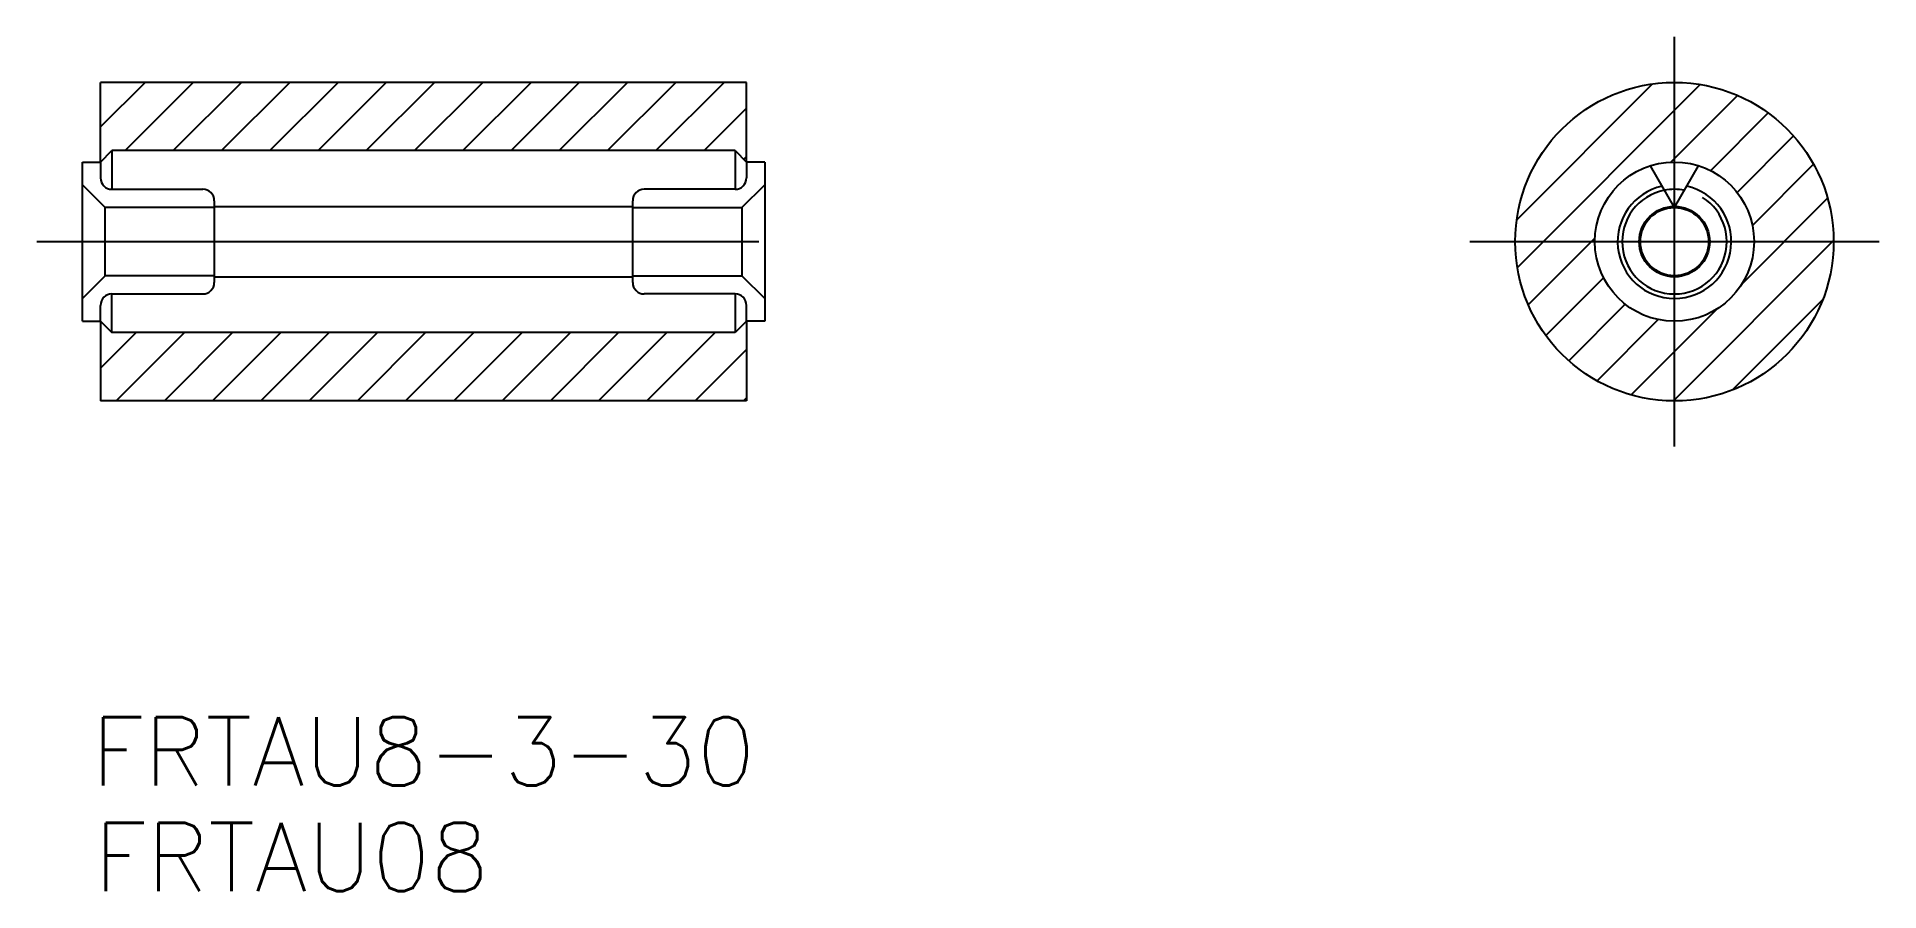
# Model space of a CAD drawing. Extents: x -2 to 79, y -28.5 to 9.
import ezdxf

# ---------------------------------------------------------------- set-up
doc = ezdxf.new("R2010")
doc.units = 0
doc.linetypes.add('CENTER', pattern=[50.8, 31.75, -6.35, 6.35, -6.35])
doc.linetypes.add('DASHED', pattern=[19.05, 12.7, -6.35])
doc.layers.get('0').update_dxf_attribs({"linetype": 'CONTINUOUS'})
doc.layers.add('CENTER', color=1, linetype='CENTER')
doc.styles.get("Standard").update_dxf_attribs({"font": 'txt.shx', "height": 3, "bigfont": 'bigfont.shx'})

# ---------------------------------------------------------------- blocks, each defined once
blk = doc.blocks.new('*U15')
at = {"color": 7, "linetype": 'CONTINUOUS'}
blk.add_text('FRTAU8-3-30', height=3, dxfattribs=at).set_placement((0.397, -23.904))
blk = doc.blocks.new('*U16')
at = {"color": 7, "linetype": 'CONTINUOUS'}
blk.add_text('FRTAU08', height=3, dxfattribs=at).set_placement((0.518, -28.545))

msp = doc.modelspace()

# ---------------------------------------------------------------- linework, layer by layer
at = {"color": 7, "linetype": 'CONTINUOUS'}
for p, q in [((29.2, 7), (0.8, 7)), ((0.8, 3.5), (0.8, 7)), ((29.2, 3.5), (29.2, 7)), ((0, 3.5), (0.8, 3.5)), ((0, -3.5), (0, 3.5)), ((0.8, 3.5), (1.3, 4)), ((0.8, 3.5), (0.8, 2.8)), ((28.7, 4), (1.3, 4)), ((1.3, 4), (1.3, 2.3)), ((28.7, 4), (29.2, 3.5)), ((28.7, 4), (28.7, 2.3)), ((29.2, 3.5), (29.2, 2.8)), ((30, 3.5), (29.2, 3.5)), ((30, 3.5), (30, -3.5)), ((70, 1.5), (68.94, 3.336)), ((70, 1.5), (71.06, 3.336)), ((1, 1.5), (0, 2.5)), ((29, 1.5), (30, 2.5)), ((1.3, 2.3), (5.3, 2.3)), ((5.8, 1.8), (5.8, -1.8)), ((24.2, -1.8), (24.2, 1.8)), ((28.7, 2.3), (24.7, 2.3)), ((5.8, 1.5), (1, 1.5)), ((1, -1.5), (1, 1.5)), ((5.8, 1.55), (24.2, 1.55)), ((24.2, 1.5), (29, 1.5)), ((29, 1.5), (29, -1.5)), ((1, -1.5), (0, -2.5)), ((5.8, -1.5), (1, -1.5)), ((5.8, -1.55), (24.2, -1.55)), ((24.2, -1.5), (29, -1.5)), ((29, -1.5), (30, -2.5)), ((1.3, -2.3), (5.3, -2.3)), ((1.3, -4), (1.3, -2.3)), ((28.7, -2.3), (24.7, -2.3)), ((28.7, -2.3), (28.7, -4)), ((0.8, -3.5), (0.8, -2.8)), ((29.2, -3.5), (29.2, -2.8)), ((0, -3.5), (0.8, -3.5)), ((0.8, -3.5), (1.3, -4)), ((0.8, -3.5), (0.8, -7)), ((28.7, -4), (1.3, -4)), ((29.2, -3.5), (28.7, -4)), ((30, -3.5), (29.2, -3.5)), ((29.2, -3.5), (29.2, -7)), ((29.2, -7), (0.8, -7))]:
    msp.add_line(p, q, dxfattribs=at)
at = {"color": 3, "linetype": 'CONTINUOUS'}
for p, q in [((0.8, 5.043), (2.757, 7)), ((1.879, 4), (4.879, 7)), ((4, 4), (7, 7)), ((6.121, 4), (9.121, 7)), ((8.243, 4), (11.243, 7)), ((10.364, 4), (13.364, 7)), ((12.485, 4), (15.485, 7)), ((14.607, 4), (17.607, 7)), ((16.728, 4), (19.728, 7)), ((18.849, 4), (21.849, 7)), ((20.971, 4), (23.971, 7)), ((23.092, 4), (26.092, 7)), ((25.213, 4), (28.213, 7)), ((63.067, 0.963), (69.037, 6.933)), ((63.092, -1.133), (71.133, 6.908)), ((27.335, 4), (29.2, 5.865)), ((69.843, 3.496), (72.774, 6.427)), ((71.587, 3.119), (74.124, 5.656)), ((72.752, 2.163), (75.236, 4.646)), ((29.078, 3.622), (29.2, 3.744)), ((73.426, 0.716), (76.116, 3.405)), ((72.953, -1.879), (76.736, 1.904)), ((63.573, -2.774), (66.504, 0.157)), ((69.953, -7), (77, 0.047)), ((64.344, -4.124), (66.881, -1.587)), ((65.354, -5.236), (67.837, -2.752)), ((68.096, -6.736), (71.879, -2.953)), ((72.559, -6.516), (76.516, -2.559)), ((0.8, -5.564), (2.364, -4)), ((1.485, -7), (4.485, -4)), ((3.607, -7), (6.607, -4)), ((5.728, -7), (8.728, -4)), ((7.849, -7), (10.849, -4)), ((9.971, -7), (12.971, -4)), ((12.092, -7), (15.092, -4)), ((14.213, -7), (17.213, -4)), ((16.335, -7), (19.335, -4)), ((18.456, -7), (21.456, -4)), ((20.577, -7), (23.577, -4)), ((22.698, -7), (25.698, -4)), ((24.82, -7), (27.82, -4)), ((66.595, -6.116), (69.284, -3.426)), ((26.941, -7), (29.2, -4.741)), ((29.062, -7), (29.2, -6.862))]:
    msp.add_line(p, q, dxfattribs=at)
at = {"color": 7, "linetype": 'CONTINUOUS'}
for radius in [7, 3.5, 1.5]:
    msp.add_circle((70, 0), radius, dxfattribs=at)
at = {"color": 3, "linetype": 'DASHED'}
msp.add_circle((70, 0), 1.55, dxfattribs=at)
at = {"color": 7, "linetype": 'CONTINUOUS'}
for centre, radius, start, end in [((1.3, 2.8), 0.5, 180, 270), ((28.7, 2.8), 0.5, 270, 0), ((70, 0), 2.5, 102.5424, 77.4576), ((5.3, 1.8), 0.5, 0, 90), ((24.7, 1.8), 0.5, 90, 180), ((70, 0), 2.3, 79.03144, 100.96856), ((1.3, -2.8), 0.5, 90, 180), ((5.3, -1.8), 0.5, 270, 0), ((24.7, -1.8), 0.5, 180, 270), ((28.7, -2.8), 0.5, 0, 90)]:
    msp.add_arc(centre, radius, start, end, dxfattribs=at)
at = {"color": 3, "linetype": 'DASHED'}
msp.add_arc((70, 0), 2.3, 100.96856, 79.03144, dxfattribs=at)
at = {"layer": 'CENTER', "color": 1, "linetype": 'CENTER'}
for p, q in [((70, -9), (70, 9)), ((-2, 0), (32, 0)), ((61, 0), (79, 0))]:
    msp.add_line(p, q, dxfattribs=at)

# ---------------------------------------------------------------- block references
at = {"color": 7, "linetype": 'CONTINUOUS'}
for name in ['*U15', '*U16']:
    msp.add_blockref(name, (0, 0), dxfattribs=at)

doc.saveas('drawing.dxf')
